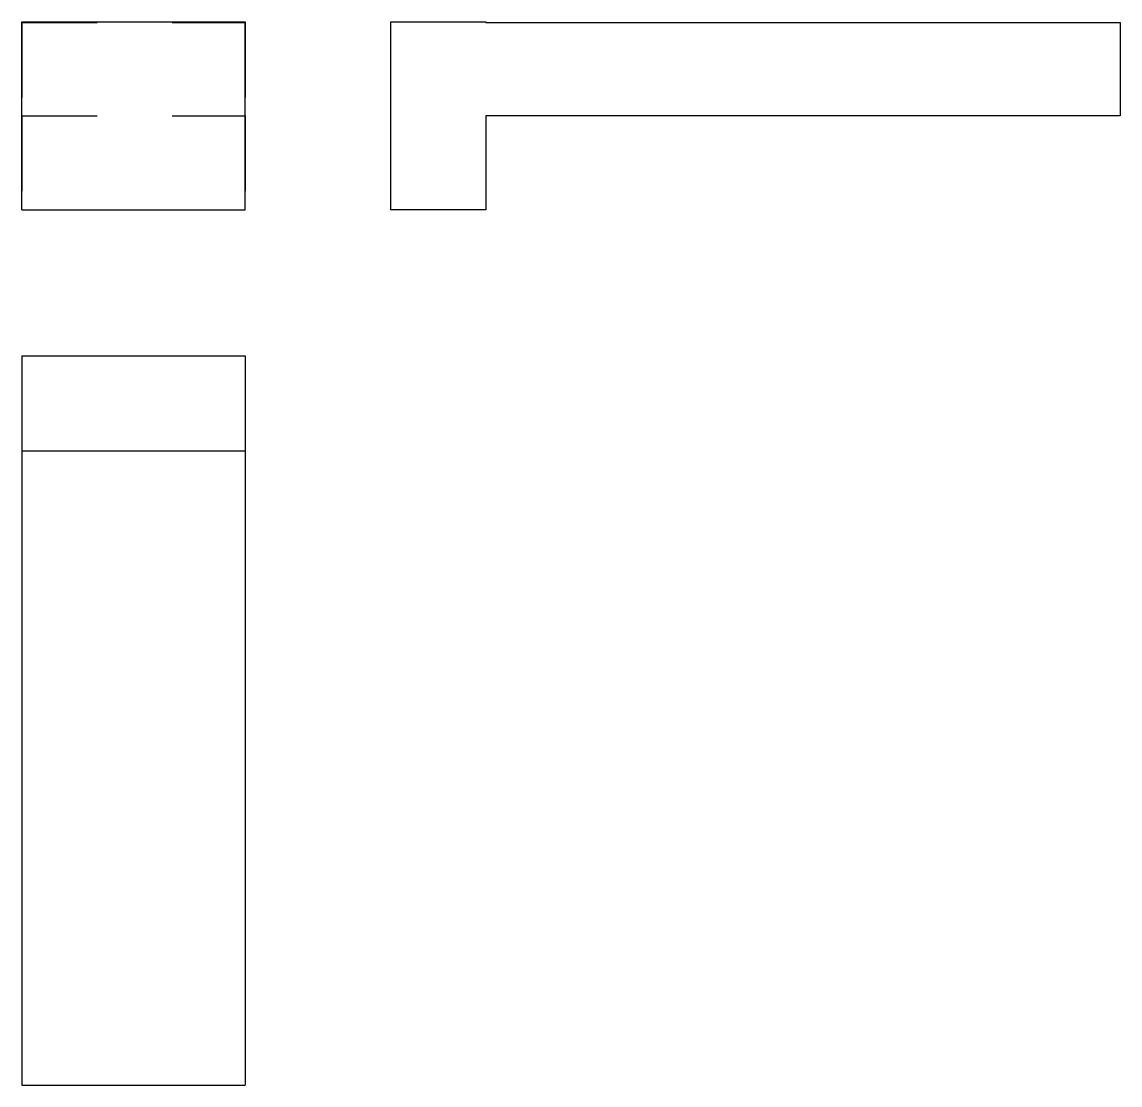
# Model space of a CAD drawing. Extents: x 0 to 1.46, y 0 to 1.41.
import ezdxf

# ---------------------------------------------------------------- set-up
doc = ezdxf.new("R2010")
doc.units = 0
doc.linetypes.add('HIDDEN', pattern=[0.048504, 0.032352, -0.016152])
for name, color, linetype in [('FRONT', 7, 'CONTINUOUS'), ('FRONT_HID', 7, 'HIDDEN'), ('LEFT', 7, 'CONTINUOUS'), ('TOP', 7, 'CONTINUOUS')]:
    doc.layers.add(name, color=color, linetype=linetype)

msp = doc.modelspace()

# ---------------------------------------------------------------- linework, layer by layer
at = {"layer": 'FRONT'}
for p, q in [((0, 1.164079), (0, 1.414079)), ((0, 1.414079), (0.296875, 1.414079)), ((0.296875, 1.164079), (0.296875, 1.414079)), ((0, 1.164079), (0.296875, 1.164079))]:
    msp.add_line(p, q, dxfattribs=at)
at = {"layer": 'FRONT_HID', "linetype": 'HIDDEN'}
for p, q in [((0, 1.414079), (0, 1.413421)), ((0, 1.413421), (0.296875, 1.413421)), ((0, 1.413421), (0, 1.289079)), ((0, 1.290395), (0, 1.413421)), ((0, 1.413421), (0.296875, 1.413421)), ((0.296875, 1.414079), (0.296875, 1.413421)), ((0.296875, 1.413421), (0.296875, 1.289079)), ((0.296875, 1.290395), (0.296875, 1.413421)), ((0, 1.289079), (0, 1.290395)), ((0, 1.289079), (0.296875, 1.289079)), ((0, 1.289079), (0.296875, 1.289079)), ((0, 1.289079), (0, 1.164079)), ((0.296875, 1.289079), (0.296875, 1.290395)), ((0.296875, 1.289079), (0.296875, 1.164079))]:
    msp.add_line(p, q, dxfattribs=at)
at = {"layer": 'LEFT'}
for p, q in [((0.490888, 1.164079), (0.490888, 1.414079)), ((0.490888, 1.414079), (0.617204, 1.414079)), ((0.617204, 1.414079), (0.617204, 1.413421)), ((0.617204, 1.413421), (1.460954, 1.413421)), ((1.460954, 1.413421), (1.460954, 1.289079)), ((1.460954, 1.289079), (0.617204, 1.289079)), ((0.617204, 1.289079), (0.617204, 1.164079)), ((0.617204, 1.164079), (0.490888, 1.164079))]:
    msp.add_line(p, q, dxfattribs=at)
at = {"layer": 'TOP'}
for p, q in [((0, 0.970066), (0, 0.84375)), ((0, 0.970066), (0.296875, 0.970066)), ((0.296875, 0.970066), (0.296875, 0.84375)), ((0, 0.84375), (0, 0)), ((0, 0.84375), (0.296875, 0.84375)), ((0.296875, 0.84375), (0.296875, 0)), ((0, 0), (0.296875, 0))]:
    msp.add_line(p, q, dxfattribs=at)

doc.saveas('drawing.dxf')
